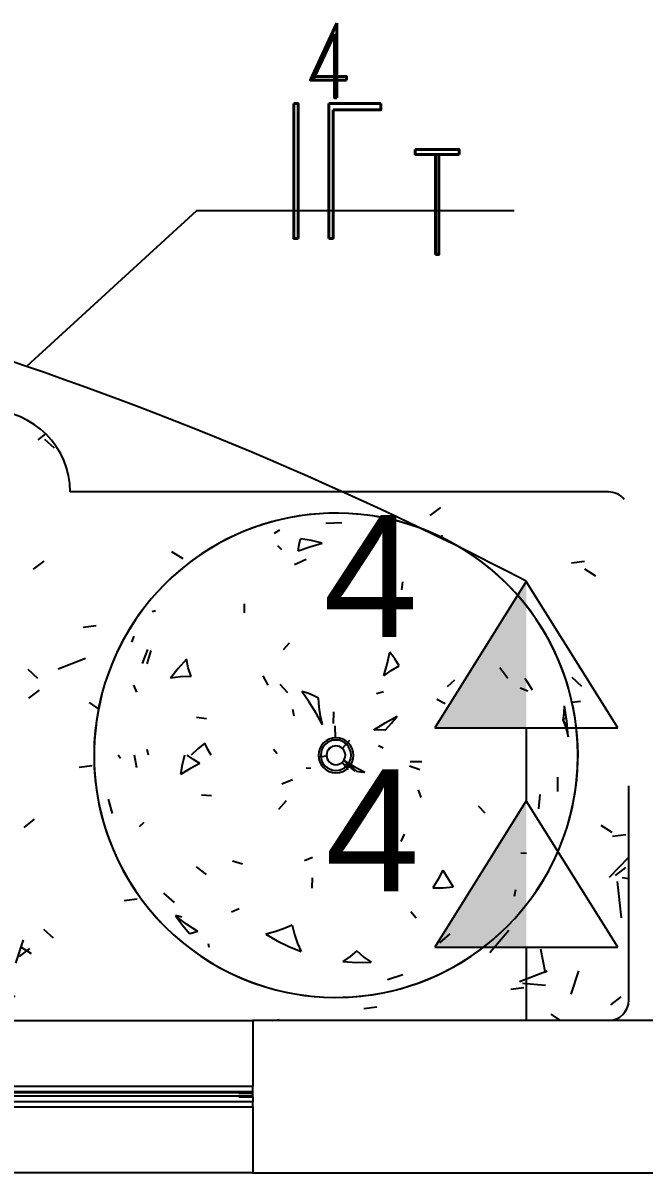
# Model space of a CAD drawing. Header units: millimetres. Extents: x -632.9 to -536.7, y 683.3 to 727.5.
# Drawn here: x -617.342 to -616.73, y 684.699 to 685.83 of the extents above; entities that cross this region are included whole.
import ezdxf
from ezdxf.enums import TextEntityAlignment as Align

# ---------------------------------------------------------------- set-up
doc = ezdxf.new("R2010")
doc.units = ezdxf.units.MM
doc.header["$MEASUREMENT"] = 0
for name, color, linetype in [('ARQUITETURA', 9, 'Continuous'), ('ELETRODUTO EMBUTIDO LAJE PAREDE', 2, 'Continuous'), ('ELETRODUTO LUMINÁRIA', 3, 'Continuous'), ('IMOBILIARIO', 8, 'Continuous'), ('PENA1', 2, 'Continuous')]:
    doc.layers.add(name, color=color, linetype=linetype)
doc.layers.add('LAYERCOMUM', color=252, linetype='Continuous', lineweight=25)
doc.layers.add('REDE ELETRICA', color=7, linetype='Continuous', lineweight=9)
doc.styles.add('GYN_Carimbo_Página', font='arial.ttf', dxfattribs={"height": 0.6})
doc.styles.add('ROMAND', font='romand__.ttf', dxfattribs={"width": 0.75})

# ---------------------------------------------------------------- blocks, each defined once
blk = doc.blocks.new('*U6')
for points in [[(0, 0.36), (-0.075, 0.24), (0, 0.24)], [(0, 0.24), (-0.075, 0.24), (-0.15, 0.12), (0, 0.12)]]:
    blk.add_hatch(color=256).paths.add_polyline_path(points)
for p, q in [((0, 0.36), (-0.15, 0.12)), ((0.15, 0.12), (0, 0.36)), ((-0.15, 0.12), (0.15, 0.12)), ((0, 0.12), (0, 0))]:
    blk.add_line(p, q)
at = {"layer": 'REDE ELETRICA', "style": 'GYN_Carimbo_Página'}
blk.add_attdef('CIRCUITO', text='', height=0.2, dxfattribs=at).set_placement((0, 0.5421), align=Align.MIDDLE_CENTER)

msp = doc.modelspace()

# ---------------------------------------------------------------- hatches: boundary and pattern name
at = {"layer": 'IMOBILIARIO'}
h = msp.add_hatch(dxfattribs=at)
h.set_pattern_fill('FP_15', color=256, angle=180, style=0, pattern_type=2)
h.set_pattern_definition([(50, (-596.79044, 688.20818), (0.2732777, -0.0243582), [0.029, -0.314]), (355, (-596.79044, 688.20818), (-0.0532124, 0.286729), [0.023, -0.251]), (100.451, (-596.76744, 688.20618), (0.2200763, 0.2622716), [0.024, -0.267]), (46.184, (-596.79044, 688.28418), (0.4065614, -0.0630304), [0.043, -0.471]), (96.636, (-596.75644, 688.27918), (0.356436, 0.37168), [0.036, -0.401]), (351.184, (-596.79044, 688.2842), (0.356038, 0.370814), [0.034, -0.377]), (21, (-596.75244, 688.26518), (0.227205, -0.1537918), [0.029, -0.314]), (326, (-596.75244, 688.26518), (0.0924683, 0.2765766), [0.023, -0.251]), (71.451, (-596.73344, 688.25218), (0.319635, 0.1226928), [0.024, -0.267]), (37.5, (-596.79044, 688.20818), (0.004603, 0.1270583), [0.013, -0.236, 0.013, -0.243, -0.252]), (37.5, (-596.79044, 688.20818), (0.004603, 0.1270583), [-0.504, 0.013, -0.24]), (7.5, (-596.79044, 688.20818), (0.1002304, 0.1503691), [0.013, -0.133, 0.013, -0.23, -0.096]), (7.5, (-596.79044, 688.20818), (0.1002304, 0.1503691), [-0.388, 0.013, -0.084]), (327.5, (-596.87544, 688.20818), (0.20324145, -0.0085388), [0.013, -0.083, 0.013, -0.285, -0.394]), (327.5, (-596.87544, 688.20818), (0.20324145, -0.0085388), [-0.392, 0.013, -0.382]), (317.5, (-596.91344, 688.20818), (0.2219993, 0.0380039), [0.013, -0.111, 0.013, -0.185, -0.28]), (317.5, (-596.91344, 688.20818), (0.2219993, 0.0380039), [-0.321, 0.013, -0.267])])
h.paths.add_polyline_path([(-616.7654, 684.8492), (-616.7602, 684.8499), (-616.7554, 684.8519), (-616.7512, 684.8551), (-616.7481, 684.8592), (-616.7461, 684.864), (-616.7454, 684.8692), (-616.7454, 685.0799), (-616.7627, 685.0799), (-616.7627, 685.1688), (-616.75, 685.1688), (-616.75, 685.3617), (-616.7512, 685.3634), (-616.7554, 685.3665), (-616.7602, 685.3685), (-616.7654, 685.3692), (-617.2954, 685.3692), (-617.2981, 685.3899), (-617.3061, 685.4092), (-617.3188, 685.4258), (-617.3354, 685.4385), (-617.3547, 685.4465), (-617.3754, 685.4492), (-617.9654, 685.4492), (-617.9861, 685.4465), (-618.0054, 685.4385), (-618.0219, 685.4258), (-618.0347, 685.4092), (-618.0426, 685.3899), (-618.0454, 685.3692), (-618.0447, 684.864), (-618.0427, 684.8592), (-618.0395, 684.8551), (-618.0354, 684.8519), (-618.0305, 684.8499), (-618.0254, 684.8492), (-616.7862, 684.8492)], flags=0)
h.paths.add_polyline_path([(-617.0337, 684.8719), (-617.0867, 684.8779), (-617.137, 684.8955), (-617.1822, 684.9239), (-617.2199, 684.9616), (-617.2483, 685.0068), (-617.2659, 685.0571), (-617.2719, 685.1101), (-617.2659, 685.1631), (-617.2483, 685.2135), (-617.2199, 685.2586), (-617.1822, 685.2963), (-617.137, 685.3247), (-617.0867, 685.3423), (-617.0337, 685.3483), (-616.9806, 685.3423), (-616.9303, 685.3247), (-616.8851, 685.2963), (-616.8474, 685.2586), (-616.819, 685.2135), (-616.8014, 685.1631), (-616.7954, 685.1101), (-616.8014, 685.0571), (-616.819, 685.0068), (-616.8474, 684.9616), (-616.8851, 684.9239), (-616.9303, 684.8955), (-616.9817, 684.8778)], flags=0)
h.paths.add_polyline_path([(-617.3954, 684.9092), (-617.7796, 684.9092), (-617.8136, 684.9131), (-617.8459, 684.9247), (-617.8747, 684.9432), (-617.8985, 684.9678), (-617.9162, 684.9972), (-617.9267, 685.0298), (-617.9933, 685.362), (-617.9942, 685.3747), (-617.992, 685.3871), (-617.9868, 685.3986), (-617.9788, 685.4084), (-617.9686, 685.4159), (-617.9569, 685.4206), (-617.9443, 685.4222), (-617.3954, 685.4222), (-617.3824, 685.4205), (-617.3704, 685.4155), (-617.36, 685.4076), (-617.3521, 685.3972), (-617.3471, 685.3852), (-617.3454, 685.3722), (-617.3454, 684.9592), (-617.3471, 684.9463), (-617.3521, 684.9342), (-617.36, 684.9239), (-617.3704, 684.9159), (-617.3824, 684.9109)], flags=0)

# ---------------------------------------------------------------- linework, layer by layer
at = {"layer": 'ARQUITETURA'}
for p, q in [((-619.1154, 684.8492), (-617.1154, 684.8492)), ((-616.7154, 684.8492), (-617.1154, 684.8492)), ((-617.1154, 684.8492), (-617.1154, 684.7842)), ((-617.1154, 684.7842), (-619.1154, 684.7842)), ((-617.1154, 684.7792), (-617.1154, 684.7842)), ((-619.1154, 684.7792), (-617.1154, 684.7792)), ((-617.1154, 684.7782), (-617.6154, 684.7782)), ((-617.6154, 684.7752), (-617.1154, 684.7752)), ((-617.1294, 684.7792), (-617.1294, 684.7782)), ((-617.1294, 684.7782), (-617.1154, 684.7782)), ((-617.1294, 684.7752), (-617.1294, 684.7742)), ((-617.1154, 684.7752), (-617.1294, 684.7752)), ((-617.1294, 684.7742), (-617.1154, 684.7742)), ((-617.1154, 684.7782), (-617.1154, 684.7792)), ((-617.1154, 684.7752), (-617.1154, 684.7782)), ((-617.1154, 684.7742), (-617.1154, 684.7752)), ((-617.1154, 684.7742), (-617.1154, 684.7692)), ((-617.1154, 684.7692), (-619.1154, 684.7692)), ((-619.1154, 684.7642), (-617.1154, 684.7642)), ((-617.1154, 684.7642), (-617.1154, 684.7692)), ((-617.1154, 684.7642), (-617.1154, 684.6992)), ((-617.1154, 684.6992), (-619.1154, 684.6992)), ((-617.1154, 684.6992), (-614.2654, 684.6992))]:
    msp.add_line(p, q, dxfattribs=at)
at = {"layer": 'ELETRODUTO EMBUTIDO LAJE PAREDE'}
msp.add_arc((-618.4926, 682.127), 3.558, 62.4392, 82.939, dxfattribs=at)
at = {"layer": 'IMOBILIARIO'}
for p, q in [((-616.7654, 685.3692), (-617.2954, 685.3692)), ((-617.0436, 685.3384), (-617.0278, 685.3391)), ((-617.0941, 685.3286), (-617.0889, 685.3319)), ((-617.0871, 685.3121), (-617.0908, 685.3161)), ((-617.071, 685.3112), (-617.0699, 685.3175)), ((-617.0699, 685.3175), (-617.0686, 685.3231)), ((-617.0578, 685.3213), (-617.0686, 685.3231)), ((-617.0594, 685.3153), (-617.0474, 685.3187)), ((-617.0474, 685.3187), (-617.0578, 685.3213)), ((-617.071, 685.3112), (-617.0594, 685.3153)), ((-617.0746, 685.2976), (-617.063, 685.3031)), ((-616.9688, 685.2729), (-616.968, 685.2807)), ((-617.1236, 685.2503), (-617.1239, 685.2592)), ((-617.0002, 685.2565), (-616.9943, 685.2638)), ((-617.2115, 685.2522), (-617.2145, 685.2511)), ((-617.2348, 685.2215), (-617.2325, 685.2271)), ((-617.2243, 685.2003), (-617.219, 685.2141)), ((-617.0852, 685.214), (-617.0793, 685.2206)), ((-617.2196, 685.2001), (-617.2157, 685.213)), ((-617.181, 685.2046), (-617.1891, 685.1956)), ((-617.1791, 685.196), (-617.181, 685.2046)), ((-616.9833, 685.1998), (-616.9808, 685.2114)), ((-616.9758, 685.2049), (-616.9808, 685.2114)), ((-616.9714, 685.1982), (-616.9758, 685.2049)), ((-617.1891, 685.1956), (-617.1966, 685.1859)), ((-617.1764, 685.1876), (-617.1791, 685.196)), ((-616.9866, 685.1882), (-616.9833, 685.1998)), ((-616.9866, 685.1882), (-616.9792, 685.1935)), ((-616.9792, 685.1935), (-616.9714, 685.1982)), ((-616.8724, 685.1964), (-616.8646, 685.186)), ((-617.1867, 685.1871), (-617.1966, 685.1859)), ((-617.1764, 685.1876), (-617.1867, 685.1871)), ((-617.1004, 685.179), (-617.1055, 685.1883)), ((-616.924, 685.1779), (-616.9166, 685.1844)), ((-616.8476, 685.1858), (-616.8404, 685.1746)), ((-617.2296, 685.1723), (-617.2326, 685.179)), ((-617.0811, 685.1714), (-617.0887, 685.1796)), ((-617.0601, 685.1623), (-617.0674, 685.1728)), ((-617.0615, 685.1711), (-617.0674, 685.1728)), ((-617.056, 685.1689), (-617.0615, 685.1711)), ((-617.0508, 685.1662), (-617.056, 685.1689)), ((-616.9939, 685.1708), (-616.9868, 685.1727)), ((-616.8522, 685.1765), (-616.8448, 685.1736)), ((-617.0532, 685.1514), (-617.0601, 685.1623)), ((-617.0502, 685.1574), (-617.0508, 685.1662)), ((-617.0489, 685.1486), (-617.0502, 685.1574)), ((-616.9343, 685.1654), (-616.9263, 685.1611)), ((-616.8089, 685.1516), (-616.8088, 685.1588)), ((-616.8064, 685.1436), (-616.8088, 685.1588)), ((-617.1613, 685.1461), (-617.171, 685.1471)), ((-617.0748, 685.1485), (-617.0762, 685.1552)), ((-617.0469, 685.14), (-617.0532, 685.1514)), ((-617.0469, 685.14), (-617.0489, 685.1486)), ((-617.036, 685.1414), (-617.0358, 685.1527)), ((-616.9851, 685.1421), (-616.9736, 685.1487)), ((-616.979, 685.1417), (-616.9736, 685.1487)), ((-616.81, 685.1443), (-616.8089, 685.1516)), ((-616.81, 685.1443), (-616.8083, 685.1473)), ((-617.034, 685.1269), (-617.0346, 685.1389)), ((-616.9965, 685.1351), (-616.9851, 685.1421)), ((-616.9965, 685.1351), (-616.9908, 685.1355)), ((-616.9908, 685.1355), (-616.9849, 685.1352)), ((-616.9849, 685.1352), (-616.979, 685.1417)), ((-616.81, 685.1443), (-616.8072, 685.1363)), ((-616.81, 685.1443), (-616.8072, 685.1388)), ((-616.8072, 685.1363), (-616.8051, 685.1282)), ((-616.8051, 685.1282), (-616.8064, 685.1436)), ((-617.0277, 685.1169), (-617.02, 685.125)), ((-617.2181, 685.1101), (-617.2197, 685.1158)), ((-617.1697, 685.1163), (-617.1763, 685.1101)), ((-617.1628, 685.1219), (-617.1697, 685.1163)), ((-617.1599, 685.1158), (-617.1628, 685.1219)), ((-617.1567, 685.1101), (-617.1599, 685.1158)), ((-617.0915, 685.1115), (-617.0952, 685.1159)), ((-616.9917, 685.1198), (-616.9873, 685.1175)), ((-617.2458, 685.107), (-617.2482, 685.1101)), ((-617.2299, 685.0978), (-617.2322, 685.1101)), ((-617.1852, 685.1008), (-617.1867, 685.0912)), ((-617.1829, 685.1101), (-617.1852, 685.1008)), ((-617.174, 685.1058), (-617.1802, 685.1101)), ((-617.1676, 685.1019), (-617.1775, 685.0968)), ((-617.1676, 685.1019), (-617.174, 685.1058)), ((-617.0426, 685.1091), (-617.0506, 685.1081)), ((-617.0277, 685.1034), (-617.0218, 685.0962)), ((-617.0262, 685.1052), (-617.0159, 685.0991)), ((-617.0262, 685.1051), (-617.0196, 685.0999)), ((-617.0244, 685.102), (-617.0152, 685.0943)), ((-616.9607, 685.104), (-616.9493, 685.104)), ((-617.1775, 685.0968), (-617.1867, 685.0912)), ((-617.0584, 685.0972), (-617.0629, 685.0974)), ((-617.0196, 685.0999), (-617.0134, 685.0943)), ((-617.0159, 685.0991), (-617.0052, 685.0936)), ((-617.0134, 685.0943), (-617.0094, 685.0937)), ((-617.0094, 685.0937), (-617.0052, 685.0936)), ((-616.9614, 685.0996), (-616.9511, 685.096)), ((-617.0766, 685.0859), (-617.087, 685.0818)), ((-616.8155, 685.0887), (-616.8156, 685.0745)), ((-616.7454, 684.8692), (-616.7454, 685.0799)), ((-617.2536, 685.0528), (-617.2578, 685.0668)), ((-617.1563, 685.0701), (-617.1662, 685.0707)), ((-616.9529, 685.0761), (-616.9503, 685.0686)), ((-616.8331, 685.0716), (-616.8344, 685.0574)), ((-617.0826, 685.0653), (-617.0904, 685.0569)), ((-616.8936, 685.0602), (-616.887, 685.0535)), ((-617.2229, 685.044), (-617.2275, 685.0398)), ((-616.9665, 685.0325), (-616.9699, 685.0252)), ((-616.8517, 685.014), (-616.846, 685.0138)), ((-617.1611, 684.9929), (-617.1709, 685.0003)), ((-617.1258, 685.0031), (-617.1357, 685.0059)), ((-617.0568, 685.0097), (-617.0647, 685.0063)), ((-617.057, 684.9895), (-617.0573, 684.9794)), ((-616.9788, 684.9915), (-616.9783, 684.9817)), ((-616.9331, 684.9883), (-616.9382, 684.9796)), ((-616.9286, 684.9972), (-616.9331, 684.9883)), ((-616.9286, 684.9972), (-616.9231, 684.9887)), ((-616.9231, 684.9887), (-616.9182, 684.9806)), ((-616.9382, 684.9796), (-616.9282, 684.9796)), ((-616.9282, 684.9796), (-616.9182, 684.9806)), ((-616.8571, 684.9778), (-616.8582, 684.9713)), ((-617.1926, 684.9653), (-617.2032, 684.9744)), ((-617.1289, 684.959), (-617.1367, 684.9557)), ((-616.96, 684.9564), (-616.9547, 684.9502)), ((-617.1854, 684.9508), (-617.1918, 684.9525)), ((-617.1807, 684.9439), (-617.1912, 684.9519)), ((-617.1912, 684.9519), (-617.1847, 684.9429)), ((-617.1847, 684.9429), (-617.1775, 684.9345)), ((-617.1697, 684.9367), (-617.1807, 684.9439)), ((-617.0769, 684.9431), (-617.0852, 684.9394)), ((-617.0769, 684.9431), (-617.0745, 684.9338)), ((-617.1738, 684.9353), (-617.1775, 684.9345)), ((-617.1697, 684.9367), (-617.1738, 684.9353)), ((-617.0938, 684.9365), (-617.1027, 684.9342)), ((-617.1027, 684.9342), (-617.0917, 684.9277)), ((-617.0852, 684.9394), (-617.0938, 684.9365)), ((-617.0745, 684.9338), (-617.0716, 684.925)), ((-616.9217, 684.9344), (-616.9319, 684.9255)), ((-617.1594, 684.925), (-617.1587, 684.9213)), ((-617.0917, 684.9277), (-617.0802, 684.9219)), ((-617.0802, 684.9219), (-617.0681, 684.917)), ((-617.0716, 684.925), (-617.0681, 684.917)), ((-617.0198, 684.9121), (-617.0268, 684.9071)), ((-617.0131, 684.9176), (-617.0198, 684.9121)), ((-617.0131, 684.9176), (-617.0062, 684.9116)), ((-617.0062, 684.9116), (-616.9991, 684.9066)), ((-617.0268, 684.9071), (-617.013, 684.9064)), ((-617.013, 684.9064), (-616.9991, 684.9066)), ((-616.9679, 684.8941), (-616.9828, 684.8893))]:
    msp.add_line(p, q, dxfattribs=at)
at = {"layer": 'IMOBILIARIO', "flags": 128}
for points in [[(-616.7954, 685.1101), (-616.7956, 685.1196), (-616.7962, 685.1291), (-616.7972, 685.1386), (-616.7985, 685.1481), (-616.8002, 685.1574), (-616.8023, 685.1667), (-616.8047, 685.1759), (-616.8075, 685.185), (-616.8107, 685.194), (-616.8142, 685.2029), (-616.8181, 685.2116), (-616.8224, 685.2201), (-616.8269, 685.2285), (-616.8318, 685.2366), (-616.8371, 685.2446), (-616.8426, 685.2524), (-616.8484, 685.2599), (-616.8546, 685.2672), (-616.861, 685.2742), (-616.8677, 685.281), (-616.8747, 685.2875), (-616.8819, 685.2937), (-616.8893, 685.2996), (-616.897, 685.3052), (-616.9049, 685.3106), (-616.9131, 685.3155), (-616.9214, 685.3202), (-616.9299, 685.3245), (-616.9385, 685.3285), (-616.9473, 685.3321), (-616.9563, 685.3354), (-616.9654, 685.3383), (-616.9745, 685.3409), (-616.9838, 685.343), (-616.9932, 685.3449), (-617.0026, 685.3463), (-617.0121, 685.3473), (-617.0216, 685.348), (-617.0311, 685.3483), (-617.0406, 685.3482), (-617.0501, 685.3477), (-617.0596, 685.3469), (-617.0691, 685.3457), (-617.0785, 685.3441), (-617.0878, 685.3421), (-617.097, 685.3397), (-617.1061, 685.337), (-617.1152, 685.3339), (-617.124, 685.3305), (-617.1328, 685.3267), (-617.1414, 685.3226), (-617.1498, 685.3181), (-617.158, 685.3133), (-617.166, 685.3082), (-617.1738, 685.3027), (-617.1814, 685.2969), (-617.1888, 685.2909), (-617.1959, 685.2845), (-617.2027, 685.2779), (-617.2093, 685.271), (-617.2156, 685.2639), (-617.2216, 685.2565), (-617.2273, 685.2488), (-617.2327, 685.241), (-617.2378, 685.2329), (-617.2425, 685.2246), (-617.2469, 685.2162), (-617.251, 685.2076), (-617.2547, 685.1988), (-617.2581, 685.1899), (-617.2611, 685.1809), (-617.2638, 685.1717), (-617.266, 685.1625), (-617.2679, 685.1531), (-617.2695, 685.1437), (-617.2706, 685.1343), (-617.2714, 685.1248), (-617.2718, 685.1153), (-617.2719, 685.1101)], [(-617.2719, 685.1101), (-617.2717, 685.1006), (-617.2711, 685.0911), (-617.2701, 685.0816), (-617.2688, 685.0722), (-617.2671, 685.0628), (-617.265, 685.0535), (-617.2626, 685.0443), (-617.2598, 685.0352), (-617.2566, 685.0262), (-617.2531, 685.0173), (-617.2492, 685.0086), (-617.2449, 685.0001), (-617.2404, 684.9917), (-617.2355, 684.9836), (-617.2303, 684.9756), (-617.2247, 684.9679), (-617.2189, 684.9603), (-617.2127, 684.953), (-617.2063, 684.946), (-617.1996, 684.9392), (-617.1926, 684.9327), (-617.1854, 684.9265), (-617.178, 684.9206), (-617.1703, 684.915), (-617.1624, 684.9097), (-617.1542, 684.9047), (-617.1459, 684.9), (-617.1374, 684.8957), (-617.1288, 684.8917), (-617.12, 684.8881), (-617.111, 684.8848), (-617.102, 684.8819), (-617.0928, 684.8794), (-617.0835, 684.8772), (-617.0741, 684.8754), (-617.0647, 684.8739), (-617.0553, 684.8729), (-617.0457, 684.8722), (-617.0362, 684.8719), (-617.0267, 684.872), (-617.0172, 684.8725), (-617.0077, 684.8733), (-616.9982, 684.8745), (-616.9889, 684.8762), (-616.9795, 684.8781), (-616.9703, 684.8805), (-616.9612, 684.8832), (-616.9521, 684.8863), (-616.9433, 684.8897), (-616.9345, 684.8935), (-616.9259, 684.8976), (-616.9175, 684.9021), (-616.9093, 684.9069), (-616.9013, 684.9121), (-616.8935, 684.9175), (-616.8859, 684.9233), (-616.8785, 684.9293), (-616.8714, 684.9357), (-616.8646, 684.9423), (-616.858, 684.9492), (-616.8517, 684.9564), (-616.8457, 684.9638), (-616.84, 684.9714), (-616.8346, 684.9792), (-616.8295, 684.9873), (-616.8248, 684.9956), (-616.8204, 685.004), (-616.8163, 685.0126), (-616.8126, 685.0214), (-616.8092, 685.0303), (-616.8062, 685.0394), (-616.8035, 685.0485), (-616.8013, 685.0578), (-616.7994, 685.0671), (-616.7978, 685.0765), (-616.7967, 685.086), (-616.7959, 685.0954), (-616.7955, 685.105), (-616.7954, 685.1101)]]:
    msp.add_lwpolyline(points, dxfattribs=at)
at = {"layer": 'IMOBILIARIO'}
for centre, radius, start, end in [((-617.3754, 685.3692), 0.08, 0, 90), ((-616.7654, 685.3492), 0.02, 39.0938, 90), ((-617.0337, 685.1101), 0.2382, 0, 180), ((-617.0337, 685.1101), 0.0172, 0, 180), ((-617.0337, 685.1101), 0.015, 0, 180), ((-617.0337, 685.1101), 0.00925, 0, 180), ((-617.0337, 685.1101), 0.2382, 180, 0), ((-617.0337, 685.1101), 0.0172, 180, 0), ((-617.0337, 685.1101), 0.015, 180, 0), ((-617.0337, 685.1101), 0.00925, 180, 0), ((-616.7654, 684.8692), 0.02, 270, 0)]:
    msp.add_arc(centre, radius, start, end, dxfattribs=at)
at = {"layer": 'LAYERCOMUM'}
for p, q in [((-617.1711, 685.6456), (-617.3383, 685.4925)), ((-616.8584, 685.6456), (-617.1711, 685.6456))]:
    msp.add_line(p, q, dxfattribs=at)

# ---------------------------------------------------------------- block references
at = {"layer": 'ELETRODUTO LUMINÁRIA'}
ref = msp.add_blockref('*U6', (-616.8463, 685.0652), dxfattribs=dict(at, xscale=0.6000000000000001, yscale=0.6000000000000001, zscale=0.6000000000000001))
ref.add_attrib('CIRCUITO', '4', dxfattribs={"layer": 'REDE ELETRICA', "height": 0.12, "style": 'GYN_Carimbo_Página'}).set_placement((-616.9996, 685.2865), align=Align.MIDDLE_CENTER)
ref = msp.add_blockref('*U6', (-616.8463, 684.8492), dxfattribs=dict(at, xscale=0.6000000000000001, yscale=0.6000000000000001, zscale=0.6000000000000001))
ref.add_attrib('CIRCUITO', '4', dxfattribs={"layer": 'REDE ELETRICA', "height": 0.12, "style": 'GYN_Carimbo_Página'}).set_placement((-616.9979, 685.0364), align=Align.MIDDLE_CENTER)

# ---------------------------------------------------------------- texts
at = {"layer": 'PENA1', "style": 'ROMAND', "width": 0.75}
for s, height, p in [('4', 0.0737, (-617.0659, 685.7346)), ('T', 0.1032, (-616.9622, 685.5719))]:
    msp.add_text(s, height=height, dxfattribs=at).set_placement(p, align=Align.BOTTOM_LEFT)
msp.add_text('I', height=0.1327, rotation=180, dxfattribs=at).set_placement((-617.054, 685.791), align=Align.BOTTOM_LEFT)
at = {"layer": 'PENA1', "style": 'ROMAND', "text_generation_flag": 2, "width": 0.75}
msp.add_text('L', height=0.1327, rotation=180, dxfattribs=at).set_placement((-617.0579, 685.791), align=Align.BOTTOM_LEFT)

doc.saveas('drawing.dxf')
